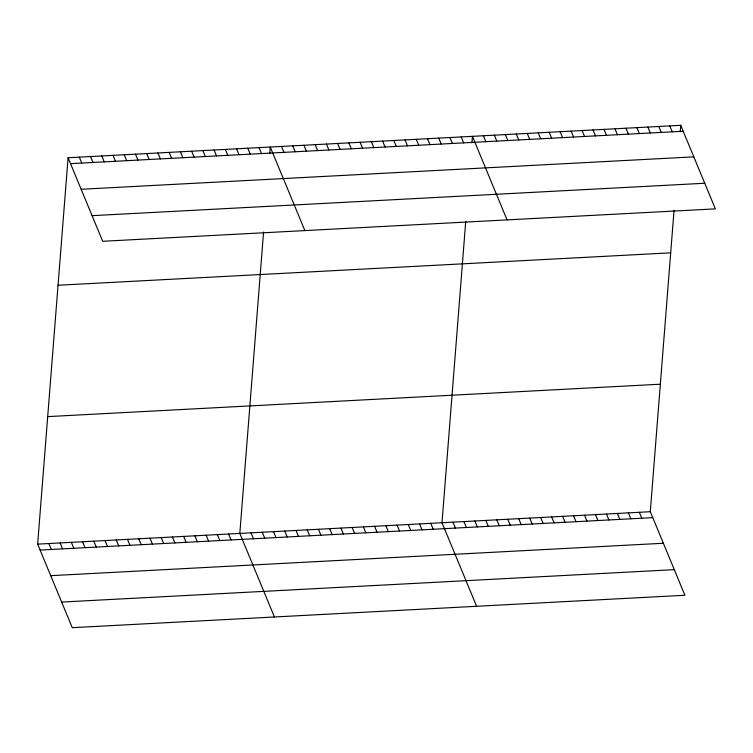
<?xml version="1.0" encoding="UTF-8"?>
<svg xmlns="http://www.w3.org/2000/svg" width="753" height="753" viewBox="0 0 753 753"><rect width="100%" height="100%" fill="white"/><g stroke="black" fill="none" stroke-linecap="round" stroke-linejoin="round"><path stroke-width="1.13" d="M674.048 210.322L650.3 511.711L684.91 595.265L72.26 627.682L37.65 544.127L68.09 157.735L680.74 125.318L715.35 208.873L102.7 241.289L68.09 157.735M263.569 232.046L239.821 533.435L274.431 616.989M269.753 153.574L270.261 147.033L304.871 230.587M465.74 221.344L442.002 522.733L476.611 606.287M471.924 142.872L472.442 136.34L507.051 219.895M680.223 131.86L680.74 125.318M70.547 163.655L683.197 131.248M81.155 189.276L693.805 156.859M92.092 215.669L704.742 183.252M58.047 285.246L670.697 252.829M47.693 416.616L660.343 384.199M37.65 544.127L650.3 511.711M40.107 550.057L652.757 517.64M50.715 575.678L663.365 543.261M61.652 602.071L674.302 569.654M669.775 125.892L672.231 131.822M658.819 126.476L661.266 132.406M647.853 127.059L650.31 132.98M636.887 127.633L639.344 133.563M625.922 128.217L628.379 134.147M614.966 128.801L617.413 134.721M604 129.375L606.457 135.305M593.035 129.958L595.491 135.888M582.069 130.533L584.526 136.462M571.113 131.116L573.56 137.046M560.147 131.7L562.604 137.62M549.182 132.274L551.638 138.204M538.216 132.857L540.673 138.787M527.26 133.441L529.707 139.361M516.294 134.015L518.751 139.945M505.329 134.599L507.786 140.529M494.363 135.182L496.82 141.103M483.407 135.756L485.854 141.686M639.335 512.294L641.791 518.224M628.379 512.878L630.826 518.798M617.413 513.452L619.87 519.382M461.213 136.933L463.66 142.863M606.447 514.035L608.904 519.965M449.974 137.526L452.431 143.456M595.482 514.619L597.938 520.539M438.745 138.119L441.202 144.049M584.526 515.193L586.973 521.123M427.516 138.712L429.963 144.642M573.56 515.777L576.017 521.707M416.277 139.305L418.734 145.235M562.595 516.351L565.051 522.281M405.048 139.907L407.505 145.828M551.629 516.935L554.086 522.864M393.819 140.5L396.276 146.421M540.673 517.518L543.12 523.439M382.58 141.093L385.037 147.023M529.707 518.092L532.164 524.022M371.351 141.686L373.808 147.616M518.742 518.676L521.198 524.606M360.122 142.279L362.579 148.209M507.776 519.259L510.233 525.18M348.893 142.872L351.34 148.802M496.82 519.834L499.267 525.763M337.655 143.465L340.111 149.395M485.854 520.417L488.311 526.347M326.425 144.068L328.882 149.988M474.889 521.001L477.346 526.921M315.196 144.661L317.644 150.581M463.923 521.575L466.38 527.505M303.958 145.254L306.415 151.184M452.967 522.158L455.414 528.079M292.729 145.847L295.185 151.777M281.5 146.44L283.956 152.37M430.772 523.335L433.22 529.255M419.534 523.928L421.991 529.848M259.032 147.626L261.489 153.556M408.305 524.521L410.762 530.441M247.803 148.228L250.26 154.149M397.076 525.114L399.523 531.044M236.574 148.821L239.021 154.742M385.837 525.707L388.294 531.637M225.335 149.414L227.792 155.334M374.608 526.3L377.065 532.23M214.106 150.007L216.563 155.937M363.379 526.893L365.836 532.823M202.877 150.6L205.324 156.53M352.14 527.495L354.597 533.416M191.638 151.193L194.095 157.123M340.911 528.088L343.368 534.009M180.409 151.786L182.866 157.716M329.682 528.681L332.139 534.602M169.18 152.388L171.637 158.309M318.453 529.274L320.9 535.204M157.942 152.981L160.398 158.902M307.215 529.867L309.671 535.797M146.713 153.574L149.169 159.495M295.985 530.46L298.442 536.39M135.484 154.167L137.94 160.097M284.756 531.053L287.204 536.983M124.245 154.76L126.702 160.69M273.518 531.646L275.974 537.576M113.016 155.353L115.473 161.283M262.289 532.249L264.745 538.169M101.787 155.946L104.243 161.876M251.06 532.842L253.516 538.762M90.558 156.539L93.005 162.469M79.319 157.142L81.776 163.062M228.592 534.028L231.049 539.957M217.363 534.621L219.82 540.55M206.134 535.214L208.581 541.143M194.895 535.807L197.352 541.736M183.666 536.409L186.123 542.329M172.437 537.002L174.884 542.922M161.198 537.595L163.655 543.525M149.969 538.188L152.426 544.118M138.74 538.781L141.197 544.711M127.502 539.374L129.958 545.304M116.273 539.967L118.729 545.897M105.043 540.569L107.5 546.49M93.814 541.162L96.262 547.083M82.576 541.755L85.033 547.685M71.347 542.348L73.803 548.278M60.118 542.941L62.565 548.871M48.879 543.534L51.336 549.464"/></g></svg>
